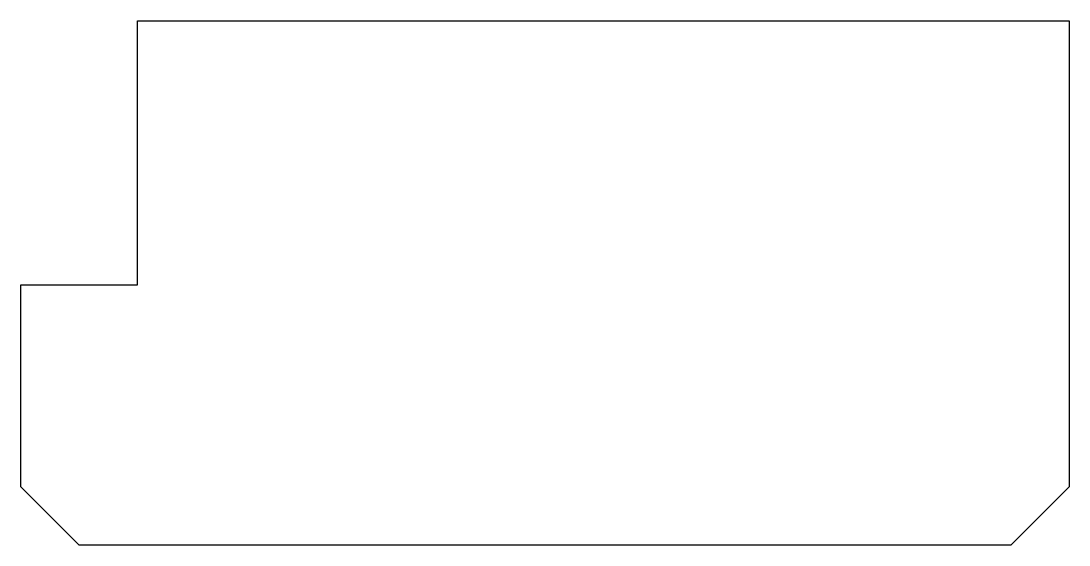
# Model space of a CAD drawing. Header units: millimetres. Extents: x -135 to 135, y -135 to 0.
import ezdxf

# ---------------------------------------------------------------- set-up
doc = ezdxf.new("R2010")
doc.units = ezdxf.units.MM
doc.layers.get('0').update_dxf_attribs({"linetype": 'CONTINUOUS'})

msp = doc.modelspace()

# ---------------------------------------------------------------- linework, layer by layer
msp.add_lwpolyline([(-105, 0), (135, 0), (135, -120), (120, -135), (-120, -135), (-135, -120), (-135, -68.01), (-105, -68.01)], close=True)

doc.saveas('drawing.dxf')
